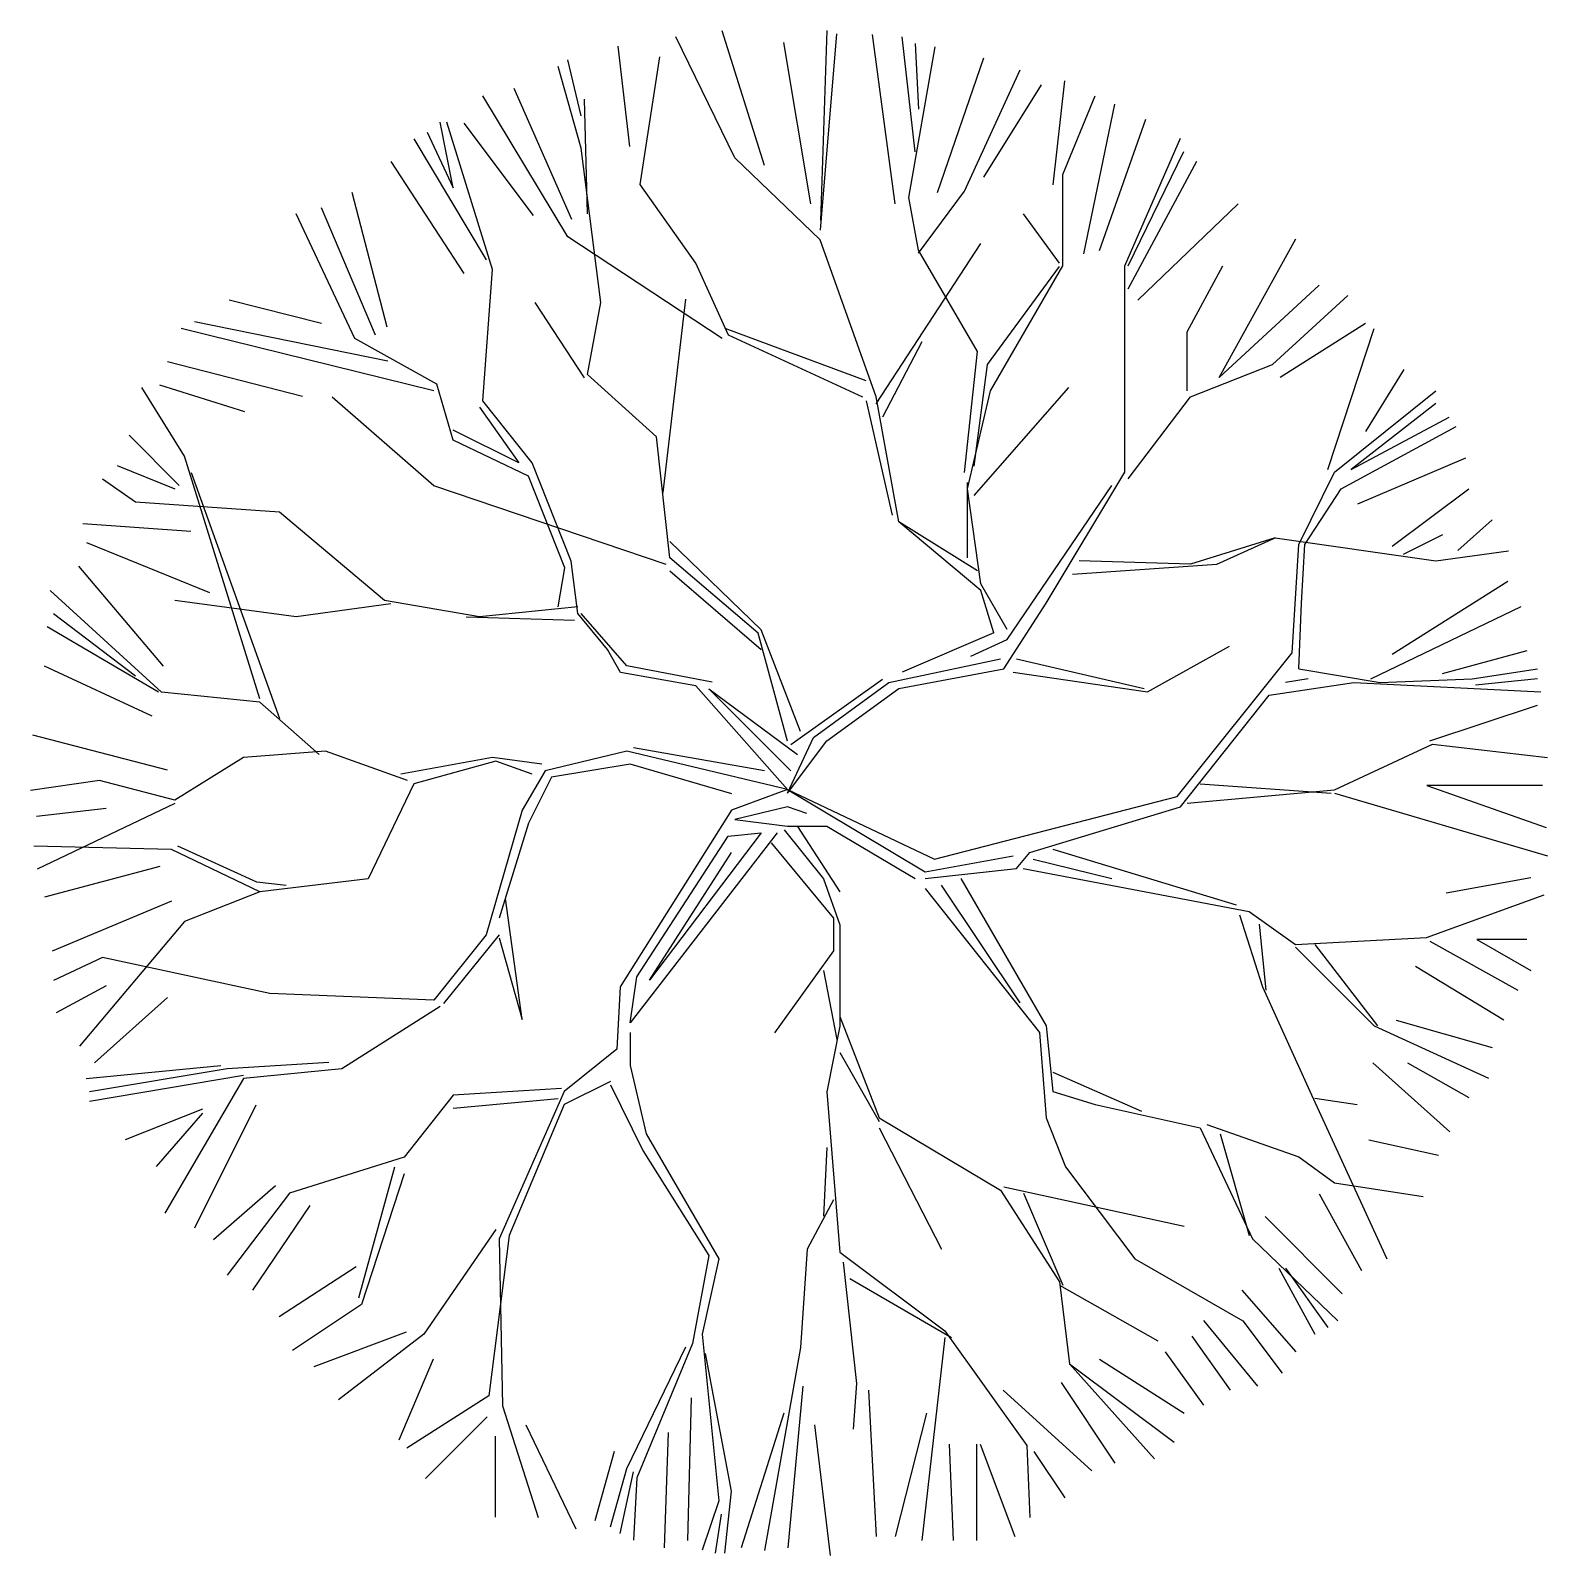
# Model space of a CAD drawing. Header units: millimetres. Extents: x 315.41 to 317.89, y 2597.6 to 2600.1.
import ezdxf

# ---------------------------------------------------------------- set-up
doc = ezdxf.new("R2010")
doc.units = ezdxf.units.MM
doc.header["$LTSCALE"] = 10
doc.layers.add('Vegetais', color=94, linetype='Continuous')

msp = doc.modelspace()

# ---------------------------------------------------------------- linework, layer by layer
at = {"layer": 'Vegetais'}
for p, q in [((316.5622, 2599.8879), (316.4653, 2600.0862)), ((316.6107, 2599.8753), (316.5413, 2600.0961)), ((316.7129, 2600.0965), (316.7023, 2599.7852)), ((316.7023, 2599.769), (316.7291, 2600.0912)), ((316.8251, 2599.8123), (316.7875, 2600.0897)), ((316.8579, 2599.8978), (316.8364, 2600.0859)), ((316.3899, 2599.9065), (316.3708, 2600.0706)), ((316.6864, 2599.8123), (316.6425, 2600.077)), ((316.8473, 2599.8228), (316.8902, 2600.0698)), ((316.8579, 2600.075), (316.8632, 2599.9677)), ((316.31, 2599.9034), (316.2726, 2600.0374)), ((316.31, 2599.9569), (316.2885, 2600.0483)), ((316.4067, 2599.8443), (316.4391, 2600.0536)), ((316.8944, 2599.8308), (316.9701, 2600.0515)), ((316.9385, 2599.8334), (317.0299, 2600.0321)), ((316.9701, 2599.8562), (317.0649, 2600.0076)), ((317.084, 2599.8435), (317.1031, 2600.014)), ((316.2885, 2599.7584), (316.1491, 2599.9892)), ((316.2951, 2599.7869), (316.2003, 2600.0013)), ((316.3208, 2599.7958), (316.3156, 2599.9839)), ((317.0997, 2599.8605), (317.1528, 2599.9893)), ((317.1343, 2599.7302), (317.1852, 2599.9758)), ((316.1006, 2599.8387), (316.0791, 2599.9463)), ((316.165, 2599.7046), (316.09, 2599.9463)), ((316.2321, 2599.7932), (316.1182, 2599.9447)), ((317.1597, 2599.736), (317.2355, 2599.951)), ((316.0362, 2599.9192), (316.1544, 2599.7208)), ((316.0576, 2599.9301), (316.1006, 2599.8387)), ((317.2012, 2599.7106), (317.2926, 2599.9199)), ((316.3423, 2599.6508), (316.31, 2599.9034)), ((316.7021, 2599.7536), (316.5622, 2599.8879)), ((317.2067, 2599.7106), (317.2981, 2599.898)), ((317.2067, 2599.6732), (317.3191, 2599.8824)), ((316.1182, 2599.6984), (315.9986, 2599.8817)), ((317.0997, 2599.7106), (317.0997, 2599.8605)), ((316.4982, 2599.7152), (316.4067, 2599.8443)), ((316.8632, 2599.7314), (316.9385, 2599.8334)), ((315.9922, 2599.61), (315.935, 2599.8308)), ((316.8632, 2599.7367), (316.8473, 2599.8228)), ((317.2227, 2599.6545), (317.3869, 2599.8123)), ((315.9394, 2599.5917), (315.8429, 2599.7958)), ((315.9731, 2599.5973), (315.8847, 2599.806)), ((317.0943, 2599.7152), (317.0352, 2599.7958)), ((316.5411, 2599.5917), (316.2885, 2599.7584)), ((316.9599, 2599.5703), (316.8632, 2599.7367)), ((317.3557, 2599.5279), (317.4817, 2599.7551)), ((316.5517, 2599.5973), (316.4982, 2599.7152)), ((316.9761, 2599.5488), (317.0943, 2599.7099)), ((317.3036, 2599.6028), (317.3621, 2599.7106)), ((317.5199, 2599.6793), (317.3557, 2599.5279)), ((317.4435, 2599.5489), (317.5669, 2599.6622)), ((315.8847, 2599.6164), (315.7333, 2599.6545)), ((316.3156, 2599.5274), (316.235, 2599.6508)), ((316.3208, 2599.5326), (316.3423, 2599.6508)), ((316.0685, 2599.5059), (315.6547, 2599.6079)), ((315.9932, 2599.5544), (315.6765, 2599.6188)), ((316.7773, 2599.5221), (316.5464, 2599.6079)), ((317.5956, 2599.6164), (317.4562, 2599.5279)), ((317.534, 2599.3771), (317.6098, 2599.6083)), ((316.0738, 2599.5168), (315.9394, 2599.5917)), ((317.3036, 2599.506), (317.3036, 2599.6028)), ((315.8535, 2599.4967), (315.6321, 2599.5534)), ((317.3091, 2599.4959), (317.4435, 2599.5489)), ((317.6586, 2599.5406), (317.5956, 2599.4395)), ((315.6603, 2599.3986), (315.5903, 2599.5112)), ((315.7587, 2599.4713), (315.6194, 2599.5152)), ((317.5449, 2599.3726), (317.7113, 2599.506)), ((317.7113, 2599.4849), (317.5723, 2599.3771)), ((317.5723, 2599.3771), (317.7332, 2599.463)), ((315.6512, 2599.351), (315.5691, 2599.4331)), ((317.5559, 2599.3451), (317.7442, 2599.4475)), ((315.6448, 2599.3447), (315.55, 2599.3829)), ((317.7597, 2599.3956), (317.5828, 2599.3199)), ((315.5797, 2599.3233), (315.5259, 2599.361)), ((317.4864, 2599.2538), (317.5449, 2599.3726)), ((317.4965, 2599.2538), (317.5559, 2599.3451)), ((317.7654, 2599.3447), (317.6395, 2599.2505)), ((315.8159, 2599.3072), (315.5797, 2599.3233)), ((315.6703, 2599.2753), (315.4934, 2599.2881)), ((315.9879, 2599.1622), (315.8159, 2599.3072)), ((317.8036, 2599.2944), (317.747, 2599.2442)), ((317.448, 2599.2647), (317.7113, 2599.2273)), ((317.6583, 2599.2382), (317.7223, 2599.2702)), ((315.7015, 2599.1748), (315.4998, 2599.2569)), ((317.4754, 2599.0765), (317.4864, 2599.2538)), ((317.491, 2599.1578), (317.4965, 2599.2538)), ((317.7113, 2599.2273), (317.8301, 2599.2437)), ((315.6258, 2599.0546), (315.4871, 2599.2187)), ((317.8291, 2599.1933), (317.6395, 2599.0736)), ((315.6226, 2599.012), (315.44, 2599.1784)), ((315.8429, 2599.1355), (315.6441, 2599.1622)), ((317.4864, 2599.05), (317.491, 2599.1578)), ((315.4453, 2599.1408), (315.5797, 2599.0388)), ((315.9985, 2599.1569), (315.8429, 2599.1355)), ((317.6043, 2599.0336), (317.8512, 2599.1523)), ((315.6174, 2599.012), (315.4347, 2599.1193)), ((317.8602, 2599.08), (317.7215, 2599.0418)), ((315.6073, 2598.9725), (315.4304, 2599.0546)), ((317.502, 2599.0336), (317.4645, 2599.0281)), ((317.4864, 2599.05), (317.6199, 2599.0281)), ((317.6199, 2599.0281), (317.7707, 2599.0336)), ((317.7707, 2599.0336), (317.8777, 2599.05)), ((317.8777, 2599.0336), (317.7762, 2599.0235)), ((317.438, 2599.0071), (317.5769, 2599.0281)), ((317.5769, 2599.0281), (317.8831, 2599.0125)), ((317.7012, 2598.9321), (317.8777, 2598.9906)), ((315.6321, 2598.884), (315.4113, 2598.9413)), ((317.5449, 2598.8517), (317.7058, 2598.9266)), ((317.7058, 2598.9266), (317.8941, 2598.9047)), ((315.7567, 2598.9047), (315.6441, 2598.8347)), ((315.5206, 2598.8671), (315.4077, 2598.8509)), ((315.6441, 2598.8347), (315.5206, 2598.8671)), ((317.8857, 2598.8592), (317.6961, 2598.8592)), ((317.6961, 2598.8592), (317.8921, 2598.7899)), ((317.5449, 2598.8462), (317.8941, 2598.7439)), ((315.5316, 2598.8211), (315.4177, 2598.8083)), ((315.6441, 2598.8294), (315.4185, 2598.7221)), ((315.6388, 2598.7542), (315.4133, 2598.7598)), ((315.7785, 2598.7007), (315.6494, 2598.7598)), ((315.7838, 2598.6845), (315.6388, 2598.7542)), ((315.6194, 2598.7263), (315.4304, 2598.676)), ((317.8666, 2598.7078), (317.7279, 2598.6824)), ((315.7838, 2598.6845), (315.6603, 2598.636)), ((315.8268, 2598.6951), (315.7785, 2598.7007)), ((315.9609, 2598.706), (315.7838, 2598.6845)), ((315.6385, 2598.6696), (315.4432, 2598.5876)), ((317.6958, 2598.6096), (317.8886, 2598.6799)), ((315.6603, 2598.636), (315.4882, 2598.432)), ((317.3895, 2598.647), (317.427, 2598.5292)), ((317.4051, 2598.6525), (317.4809, 2598.5986)), ((317.4215, 2598.6315), (317.4325, 2598.5237)), ((317.4809, 2598.5986), (317.6958, 2598.6096)), ((317.4809, 2598.594), (317.6098, 2598.4652)), ((317.5129, 2598.5986), (317.6153, 2598.4652)), ((317.7012, 2598.6041), (317.8457, 2598.5237)), ((317.8602, 2598.6066), (317.7782, 2598.6066)), ((317.7782, 2598.6066), (317.8666, 2598.5557)), ((315.5259, 2598.5772), (315.4453, 2598.5396)), ((315.8, 2598.5181), (315.5259, 2598.5772)), ((317.8227, 2598.4743), (317.6776, 2598.5621)), ((315.5316, 2598.5309), (315.4495, 2598.4864)), ((315.6321, 2598.5118), (315.5125, 2598.4043)), ((317.427, 2598.5292), (317.5074, 2598.3519)), ((317.6098, 2598.4652), (317.7972, 2598.3793)), ((317.6458, 2598.4743), (317.8036, 2598.4298)), ((315.4991, 2598.3785), (315.7194, 2598.3999)), ((315.73, 2598.3946), (315.5044, 2598.357)), ((315.7567, 2598.3838), (315.5044, 2598.3408)), ((315.8964, 2598.4052), (315.73, 2598.3946)), ((315.9179, 2598.3946), (315.7567, 2598.3785)), ((317.6077, 2598.4043), (317.7343, 2598.2911)), ((317.6649, 2598.4043), (317.7654, 2598.3477)), ((315.7567, 2598.3785), (315.6279, 2598.1583)), ((315.7772, 2598.335), (315.6767, 2598.1333)), ((316.1006, 2598.3517), (316.02, 2598.2497)), ((317.5074, 2598.3519), (317.6308, 2598.0833)), ((317.5129, 2598.3464), (317.5824, 2598.3364)), ((315.6894, 2598.3286), (315.5628, 2598.2783)), ((315.6894, 2598.3222), (315.6137, 2598.2344)), ((317.3246, 2598.298), (317.4105, 2598.1162)), ((317.3356, 2598.3035), (317.4864, 2598.2505)), ((317.3575, 2598.2879), (317.4051, 2598.1216)), ((317.6013, 2598.2783), (317.7152, 2598.2529)), ((316.02, 2598.2497), (315.832, 2598.1906)), ((316.0041, 2598.2335), (315.945, 2598.0186)), ((317.4864, 2598.2505), (317.5449, 2598.2075)), ((316.02, 2598.2227), (315.9503, 2598.0081)), ((315.809, 2598.2026), (315.7078, 2598.1142)), ((315.832, 2598.1906), (315.73, 2598.0563)), ((316.9976, 2598.1959), (317.0943, 2598.0454)), ((317.0352, 2598.1906), (317.0996, 2598.0401)), ((317.5199, 2598.1899), (317.5892, 2598.0639)), ((317.5449, 2598.2075), (317.6903, 2598.1856)), ((315.8656, 2598.1708), (315.7715, 2598.0321)), ((316.7238, 2598.1797), (316.6808, 2598.0992)), ((317.4314, 2598.1524), (317.5574, 2598.0258)), ((316.1706, 2598.1315), (316.0523, 2597.9595)), ((316.192, 2598.1216), (316.1591, 2597.8585)), ((316.1756, 2598.1162), (316.1811, 2597.842)), ((317.4105, 2598.1162), (317.5504, 2597.9818)), ((316.5193, 2598.0887), (316.4928, 2597.9444)), ((316.5357, 2598.0833), (316.5083, 2597.9599)), ((316.6808, 2598.0992), (316.6699, 2597.9381)), ((316.7343, 2598.0939), (316.9064, 2597.9651)), ((317.2177, 2598.0833), (317.395, 2597.9818)), ((315.9413, 2598.0703), (315.8154, 2597.9882)), ((316.7396, 2598.0777), (316.7614, 2597.879)), ((317.4535, 2598.0677), (317.5129, 2597.9599)), ((317.4645, 2598.0677), (317.534, 2597.9709)), ((316.7505, 2598.051), (316.917, 2597.9543)), ((317.0943, 2598.0454), (317.1105, 2597.9113)), ((317.0943, 2598.0401), (317.2555, 2597.949)), ((315.9503, 2598.0081), (315.8373, 2597.9328)), ((317.3932, 2598.0321), (317.4817, 2597.931)), ((316.0234, 2597.9628), (315.872, 2597.9061)), ((316.0523, 2597.9595), (315.9126, 2597.8522)), ((316.5083, 2597.9599), (316.5357, 2597.6867)), ((316.9064, 2597.9651), (317.0405, 2597.777)), ((317.3303, 2597.9819), (317.4187, 2597.8743)), ((317.395, 2597.9818), (317.459, 2597.8959)), ((316.3849, 2597.7397), (316.4818, 2597.9389)), ((316.4928, 2597.9444), (316.4014, 2597.7242)), ((316.6699, 2597.9381), (316.6108, 2597.6053)), ((316.9064, 2597.9543), (316.8688, 2597.6215)), ((317.3112, 2597.9564), (317.3742, 2597.868)), ((316.0679, 2597.9189), (316.0113, 2597.7859)), ((316.5568, 2597.7022), (316.5138, 2597.9279)), ((317.1105, 2597.9113), (317.2823, 2597.7826)), ((317.1105, 2597.9113), (317.2499, 2597.7555)), ((317.1597, 2597.9189), (317.2984, 2597.8304)), ((317.2673, 2597.931), (317.3303, 2597.8432)), ((316.1591, 2597.8585), (316.0247, 2597.7726)), ((316.6737, 2597.8743), (316.6488, 2597.6097)), ((316.7614, 2597.879), (316.7558, 2597.804)), ((316.7812, 2597.868), (316.7939, 2597.6281)), ((317.002, 2597.868), (317.147, 2597.7356)), ((317.0968, 2597.8807), (317.1852, 2597.7484)), ((316.1811, 2597.842), (316.2396, 2597.6593)), ((316.4904, 2597.8552), (316.4847, 2597.6217)), ((316.1564, 2597.8241), (316.0552, 2597.7229)), ((316.2194, 2597.8113), (316.3015, 2597.6408)), ((316.6425, 2597.8304), (316.5725, 2597.6097)), ((316.6927, 2597.8113), (316.7182, 2597.5969)), ((316.876, 2597.8304), (316.8251, 2597.6281)), ((316.1691, 2597.7923), (316.1691, 2597.6599)), ((316.4529, 2597.7986), (316.4465, 2597.6097)), ((316.3644, 2597.7674), (316.3326, 2597.6536)), ((316.9135, 2597.7795), (316.9199, 2597.6217)), ((316.9581, 2597.7795), (316.9581, 2597.6217)), ((316.9644, 2597.7795), (317.021, 2597.6281)), ((317.0405, 2597.777), (317.0458, 2597.6591)), ((317.0522, 2597.7674), (317.1031, 2597.6917)), ((316.3584, 2597.6438), (316.3849, 2597.7397)), ((316.3739, 2597.6328), (316.3959, 2597.7342)), ((316.4014, 2597.7242), (316.3959, 2597.6218)), ((316.5357, 2597.6867), (316.5083, 2597.6054)), ((316.5458, 2597.6008), (316.5568, 2597.7022)), ((316.5302, 2597.6008), (316.5403, 2597.6648))]:
    msp.add_line(p, q, dxfattribs=at)
at = {"layer": 'Vegetais', "color": 34}
for p, q in [((316.7935, 2599.4959), (316.7021, 2599.7536)), ((316.7935, 2599.4844), (316.9652, 2599.7475)), ((316.9809, 2599.506), (317.0997, 2599.7106)), ((317.2012, 2599.3726), (317.2012, 2599.7106)), ((316.1491, 2599.4897), (316.165, 2599.7046)), ((316.4444, 2599.3395), (316.482, 2599.6564)), ((316.772, 2599.4953), (316.5517, 2599.5973)), ((316.8688, 2599.5864), (316.8044, 2599.463)), ((316.9385, 2599.3718), (316.9599, 2599.5703)), ((316.4338, 2599.4306), (316.3208, 2599.5326)), ((316.9546, 2599.3824), (316.9761, 2599.5488)), ((316.1006, 2599.4253), (316.0738, 2599.5168)), ((316.9544, 2599.3342), (317.1098, 2599.5114)), ((316.0685, 2599.3504), (315.9021, 2599.4953)), ((316.2297, 2599.3877), (316.1491, 2599.4897)), ((316.7773, 2599.4897), (316.8202, 2599.3019)), ((316.831, 2599.2912), (316.7935, 2599.4959)), ((316.9434, 2599.3451), (316.9809, 2599.506)), ((317.2067, 2599.3616), (317.3091, 2599.4959)), ((316.1435, 2599.4791), (316.2082, 2599.3877)), ((316.2082, 2599.3877), (316.1006, 2599.4415)), ((316.2241, 2599.3662), (316.1006, 2599.4253)), ((316.4553, 2599.2322), (316.4338, 2599.4306)), ((315.7838, 2599.0011), (315.6603, 2599.3986)), ((316.2941, 2599.2266), (316.2297, 2599.3877)), ((315.6709, 2599.3718), (315.8159, 2598.9691)), ((316.2832, 2599.216), (316.2241, 2599.3662)), ((317.0723, 2599.1578), (317.2012, 2599.3726)), ((316.4497, 2599.2213), (316.0685, 2599.3504)), ((316.9654, 2599.1898), (316.9434, 2599.3451)), ((316.9437, 2599.2322), (316.9437, 2599.3557)), ((317.0083, 2599.0984), (317.1802, 2599.3506)), ((316.9654, 2599.1788), (316.831, 2599.2912)), ((316.9599, 2599.2107), (316.8311, 2599.2913)), ((316.6055, 2599.114), (316.4553, 2599.2589)), ((317.448, 2599.2647), (317.3091, 2599.2218)), ((317.352, 2599.2218), (317.448, 2599.2647)), ((316.2726, 2599.1517), (316.2832, 2599.216)), ((316.3047, 2599.1408), (316.2941, 2599.2266)), ((316.6002, 2599.1087), (316.4553, 2599.2322)), ((316.4553, 2599.2107), (316.6055, 2599.0817)), ((317.1153, 2599.2053), (317.352, 2599.2218)), ((317.3091, 2599.2218), (317.1263, 2599.2273)), ((317.0083, 2599.1149), (316.9654, 2599.1898)), ((316.1435, 2599.1355), (315.9879, 2599.1622)), ((316.9864, 2599.1094), (316.9654, 2599.1788)), ((317.0028, 2599.05), (317.0723, 2599.1578)), ((316.122, 2599.1355), (316.2994, 2599.1302)), ((316.3047, 2599.1517), (316.1435, 2599.1355)), ((316.3532, 2599.0817), (316.3047, 2599.1408)), ((316.3852, 2599.0549), (316.31, 2599.1408)), ((316.6485, 2598.9315), (316.6002, 2599.1087)), ((316.6699, 2598.9476), (316.6055, 2599.114)), ((316.9864, 2599.1094), (316.8365, 2599.0445)), ((316.9489, 2599.071), (317.0083, 2599.0984)), ((317.2387, 2599.0125), (317.3731, 2599.0875)), ((316.3747, 2599.044), (316.3532, 2599.0817)), ((316.8145, 2599.0281), (316.9974, 2599.0665)), ((317.0239, 2599.0665), (317.2332, 2599.018)), ((317.2871, 2598.8408), (317.4754, 2599.0765)), ((316.4982, 2599.0226), (316.3747, 2599.044)), ((316.525, 2599.0282), (316.3852, 2599.0549)), ((316.6538, 2598.9262), (316.8044, 2599.0335)), ((316.831, 2599.018), (317.0028, 2599.05)), ((317.0184, 2599.0445), (317.2387, 2599.0125)), ((315.7838, 2598.9958), (315.6226, 2599.012)), ((316.6486, 2598.8524), (316.4982, 2599.0226)), ((316.6538, 2598.8832), (316.5197, 2599.0173)), ((316.5197, 2599.0173), (316.6647, 2598.91)), ((316.6911, 2598.9376), (316.8145, 2599.0281)), ((316.7131, 2598.9321), (316.831, 2599.018)), ((315.8806, 2598.91), (315.7838, 2598.9958)), ((317.2926, 2598.8243), (317.438, 2599.0071)), ((316.6482, 2598.8462), (316.6911, 2598.9376)), ((315.8912, 2598.9153), (315.7567, 2598.9047)), ((316.0256, 2598.8671), (315.8912, 2598.9153)), ((316.3852, 2598.9153), (316.2511, 2598.8832)), ((316.6486, 2598.8524), (316.3852, 2598.9153)), ((316.6108, 2598.8832), (316.3961, 2598.9206)), ((316.6482, 2598.8462), (316.7131, 2598.9321)), ((316.165, 2598.9047), (316.0147, 2598.8776)), ((316.1706, 2598.8991), (316.0362, 2598.8618)), ((316.2455, 2598.8938), (316.165, 2598.9047)), ((316.2297, 2598.8776), (316.1706, 2598.8991)), ((316.2511, 2598.8832), (316.2135, 2598.8186)), ((316.3905, 2598.8938), (316.2617, 2598.8724)), ((316.5573, 2598.8456), (316.3905, 2598.8938)), ((316.0362, 2598.8618), (315.9609, 2598.706)), ((316.2617, 2598.8724), (316.2241, 2598.7971)), ((317.3246, 2598.8618), (317.5394, 2598.8462)), ((316.6486, 2598.8524), (316.5568, 2598.8188)), ((316.6486, 2598.8524), (316.8895, 2598.7384)), ((316.6486, 2598.8524), (316.874, 2598.7174)), ((316.8895, 2598.7384), (317.2871, 2598.8408)), ((317.3036, 2598.8298), (317.5449, 2598.8517)), ((316.2135, 2598.8186), (316.1544, 2598.6145)), ((316.5568, 2598.8188), (316.3739, 2598.5292)), ((316.6482, 2598.8243), (316.5622, 2598.8033)), ((316.6802, 2598.8133), (316.6482, 2598.8243)), ((317.0458, 2598.7494), (317.2926, 2598.8243)), ((316.2241, 2598.7971), (316.1759, 2598.6416)), ((316.5622, 2598.8033), (316.6482, 2598.7923)), ((316.6432, 2598.7865), (316.7076, 2598.706)), ((316.6482, 2598.7923), (316.7131, 2598.7923)), ((316.6647, 2598.7918), (316.7343, 2598.6845)), ((316.7131, 2598.7923), (316.8575, 2598.7064)), ((316.6317, 2598.7814), (316.3904, 2598.4698)), ((316.4014, 2598.5456), (316.5513, 2598.7759)), ((316.6052, 2598.7814), (316.4224, 2598.5401)), ((316.5513, 2598.7759), (316.6052, 2598.7814)), ((316.6217, 2598.7651), (316.7238, 2598.6416)), ((316.4224, 2598.5401), (316.5568, 2598.7494)), ((316.874, 2598.7174), (317.0184, 2598.7439)), ((317.0239, 2598.7229), (317.0458, 2598.7494)), ((317.0513, 2598.7384), (317.1802, 2598.7064)), ((317.0833, 2598.7549), (317.384, 2598.6635)), ((316.874, 2598.7064), (317.0239, 2598.7229)), ((317.0348, 2598.7229), (317.4051, 2598.6525)), ((316.7076, 2598.706), (316.7343, 2598.6307)), ((316.874, 2598.69), (317.0614, 2598.4542)), ((316.9005, 2598.6955), (317.0294, 2598.5027)), ((316.9325, 2598.7064), (317.0723, 2598.4652)), ((316.2135, 2598.4752), (316.1864, 2598.6736)), ((316.7238, 2598.6416), (316.7238, 2598.5878)), ((316.1544, 2598.6145), (316.0685, 2598.5072)), ((316.1759, 2598.6145), (316.0844, 2598.5019)), ((316.1759, 2598.6092), (316.2135, 2598.4752)), ((316.7343, 2598.6307), (316.7343, 2598.4643)), ((316.7238, 2598.5878), (316.627, 2598.4537)), ((316.3904, 2598.4698), (316.4014, 2598.5456)), ((316.7076, 2598.5558), (316.7291, 2598.4429)), ((316.0685, 2598.5072), (315.8, 2598.5181)), ((316.3739, 2598.5292), (316.3685, 2598.4268)), ((316.0791, 2598.4967), (315.9179, 2598.3946)), ((316.7343, 2598.4643), (316.7129, 2598.357)), ((316.7343, 2598.4805), (316.7988, 2598.3141)), ((317.0723, 2598.4652), (317.0833, 2598.3574)), ((316.3904, 2598.4542), (316.3904, 2598.4003)), ((317.0614, 2598.4542), (317.0723, 2598.3144)), ((316.3685, 2598.4268), (316.2825, 2598.3574)), ((316.7343, 2598.4214), (316.7988, 2598.3085)), ((316.3904, 2598.4003), (316.4169, 2598.2879)), ((317.0833, 2598.3894), (317.2286, 2598.3254)), ((316.2779, 2598.3623), (316.1006, 2598.3517)), ((316.3584, 2598.3738), (316.2825, 2598.3364)), ((316.3584, 2598.3684), (316.4114, 2598.2605)), ((316.1006, 2598.33), (316.2726, 2598.3461)), ((316.2825, 2598.3574), (316.1756, 2598.1162)), ((316.2825, 2598.3364), (316.192, 2598.1216)), ((316.7129, 2598.357), (316.7343, 2598.0939)), ((317.0833, 2598.3574), (317.1528, 2598.3364)), ((317.1528, 2598.3364), (317.3246, 2598.298)), ((316.7988, 2598.3141), (316.9976, 2598.1959)), ((317.0723, 2598.3144), (317.1043, 2598.234)), ((316.4169, 2598.2879), (316.5357, 2598.0833)), ((316.7988, 2598.2979), (316.9008, 2598.0992)), ((316.4114, 2598.2605), (316.5193, 2598.0887)), ((316.7129, 2598.2656), (316.7076, 2598.153)), ((317.1043, 2598.234), (317.2177, 2598.0833)), ((317.0029, 2598.2012), (317.2984, 2598.1368))]:
    msp.add_line(p, q, dxfattribs=at)

doc.saveas('drawing.dxf')
